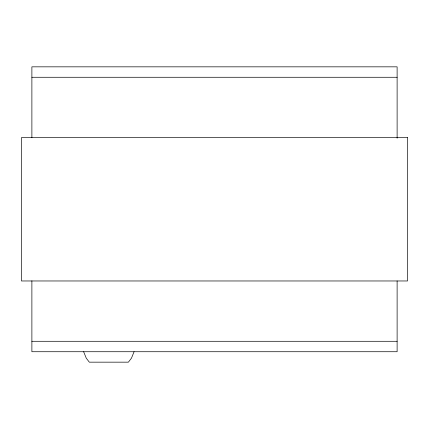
<?xml version="1.0" encoding="UTF-8"?>
<svg xmlns="http://www.w3.org/2000/svg" width="429" height="429" viewBox="0 0 429 429"><rect width="100%" height="100%" fill="white"/><g stroke="black" fill="none" stroke-linecap="round" stroke-linejoin="round"><path stroke-width="0.64" d="M134.079 351.726L131.451 358.183L128.394 362.162L89.318 362.162L86.267 358.183L83.639 351.726M31.885 77.274L397.115 77.274M31.885 341.291L397.115 341.291M397.115 138.202L397.115 66.838L31.885 66.838L31.885 137.725M397.115 280.968L397.115 351.726L31.885 351.726L31.885 280.839M407.55 137.596L21.45 137.596L21.45 280.968L407.55 280.968L407.55 137.596"/></g></svg>
